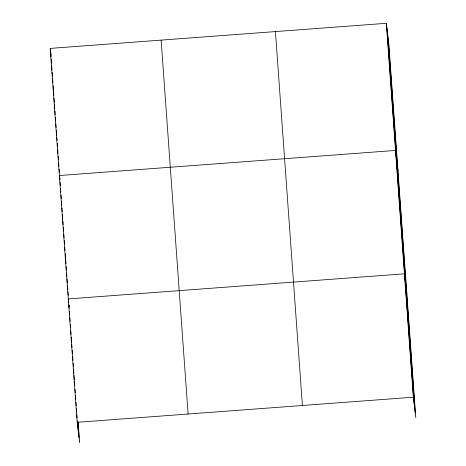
<?xml version="1.0" encoding="UTF-8"?>
<svg xmlns="http://www.w3.org/2000/svg" width="466" height="466" viewBox="0 0 466 466"><rect width="100%" height="100%" fill="white"/><g stroke="black" fill="none" stroke-linecap="round" stroke-linejoin="round"><path stroke-width="0.7" d="M78.148 421.777L79.657 442.7L77.187 422.307L50.206 48.4L386.343 23.3L388.813 43.693L415.794 417.6L413.33 397.207L386.343 23.3M59.38 175.525L395.517 150.431L397.987 170.824M77.187 422.307L413.33 397.207M389.401 65.677L389.931 70.081M392.459 108.054L392.989 112.457M398.488 191.561L399.018 195.965M401.453 232.691L401.989 237.095M406.888 294.209L404.424 273.822L68.286 298.916L68.741 302.696M407.389 314.952L407.925 319.356M410.36 356.076L410.896 360.486M50.206 48.4L50.584 51.545M51.056 55.442L50.736 52.804L51.05 57.114M53.264 90.777L53.794 95.181L53.59 92.309M56.322 133.154L56.625 135.67M59.456 176.16L59.91 179.934M62.345 216.655L62.654 219.177M65.316 257.785L65.852 262.195M69.055 305.3L69.218 306.622M71.251 340.046L71.56 342.562M74.222 381.176L74.752 385.586L74.548 382.697M388.172 38.416L415.159 412.328M387.514 32.981L414.501 406.888M386.873 27.704L413.86 401.616M275.418 31.583L302.405 405.49M161.131 40.117L188.113 414.024M77.927 422.272L79.022 437.423M77.63 421.887L78.364 431.988M51.202 59.269L51.516 63.58M51.668 65.735L51.982 70.04M52.14 72.195L52.448 76.506M52.606 78.661L52.914 82.971M53.124 85.843L53.38 89.437M54.004 98.052L54.312 102.363M54.47 104.518L54.778 108.828M54.936 110.984L55.198 114.572M55.402 117.444L55.664 121.038M55.868 123.909L56.13 127.503M56.334 130.375L56.596 133.963M56.852 137.557L57.062 140.429M57.271 143.301L57.528 146.895M57.737 149.767L57.994 153.361M58.203 156.232L58.46 159.821M58.669 162.698L58.926 166.286M59.135 169.158L59.392 172.752M59.601 175.624L59.864 179.218M60.067 182.095L60.33 185.707M60.539 188.59L60.796 192.202M61.005 195.085L61.267 198.697M61.477 201.58L61.733 205.186M61.943 208.075L62.205 211.68M62.415 214.57L62.671 218.175M62.881 221.065L63.143 224.67M63.347 227.559L63.609 231.165M63.819 234.054L64.081 237.66M64.285 240.543L64.547 244.155M64.757 247.038L65.019 250.65M65.223 253.533L65.485 257.145M65.694 260.028L65.951 263.634M66.16 266.523L66.422 270.129M66.632 273.018L66.888 276.623M67.046 278.79L67.36 283.118M67.518 285.285L67.826 289.613M67.984 291.78L68.246 295.386M68.455 298.275L68.712 301.881M68.921 304.764L69.184 308.375M69.393 311.259L69.65 314.87M69.859 317.754L70.121 321.365M70.325 324.249L70.587 327.854M70.797 330.743L71.059 334.349M71.263 337.238L71.525 340.844M71.787 344.456L71.997 347.339M72.201 350.228L72.463 353.834M72.673 356.717L72.929 360.329M73.139 363.212L73.401 366.824M73.558 368.985L73.867 373.318M74.024 375.48L74.339 379.813M75.014 389.192L75.276 392.797M75.486 395.686L75.742 399.292M75.952 402.181L76.214 405.787M76.424 408.676L76.68 412.282M76.838 414.449L77.1 418.054M77.304 420.938L77.723 426.71"/></g></svg>
